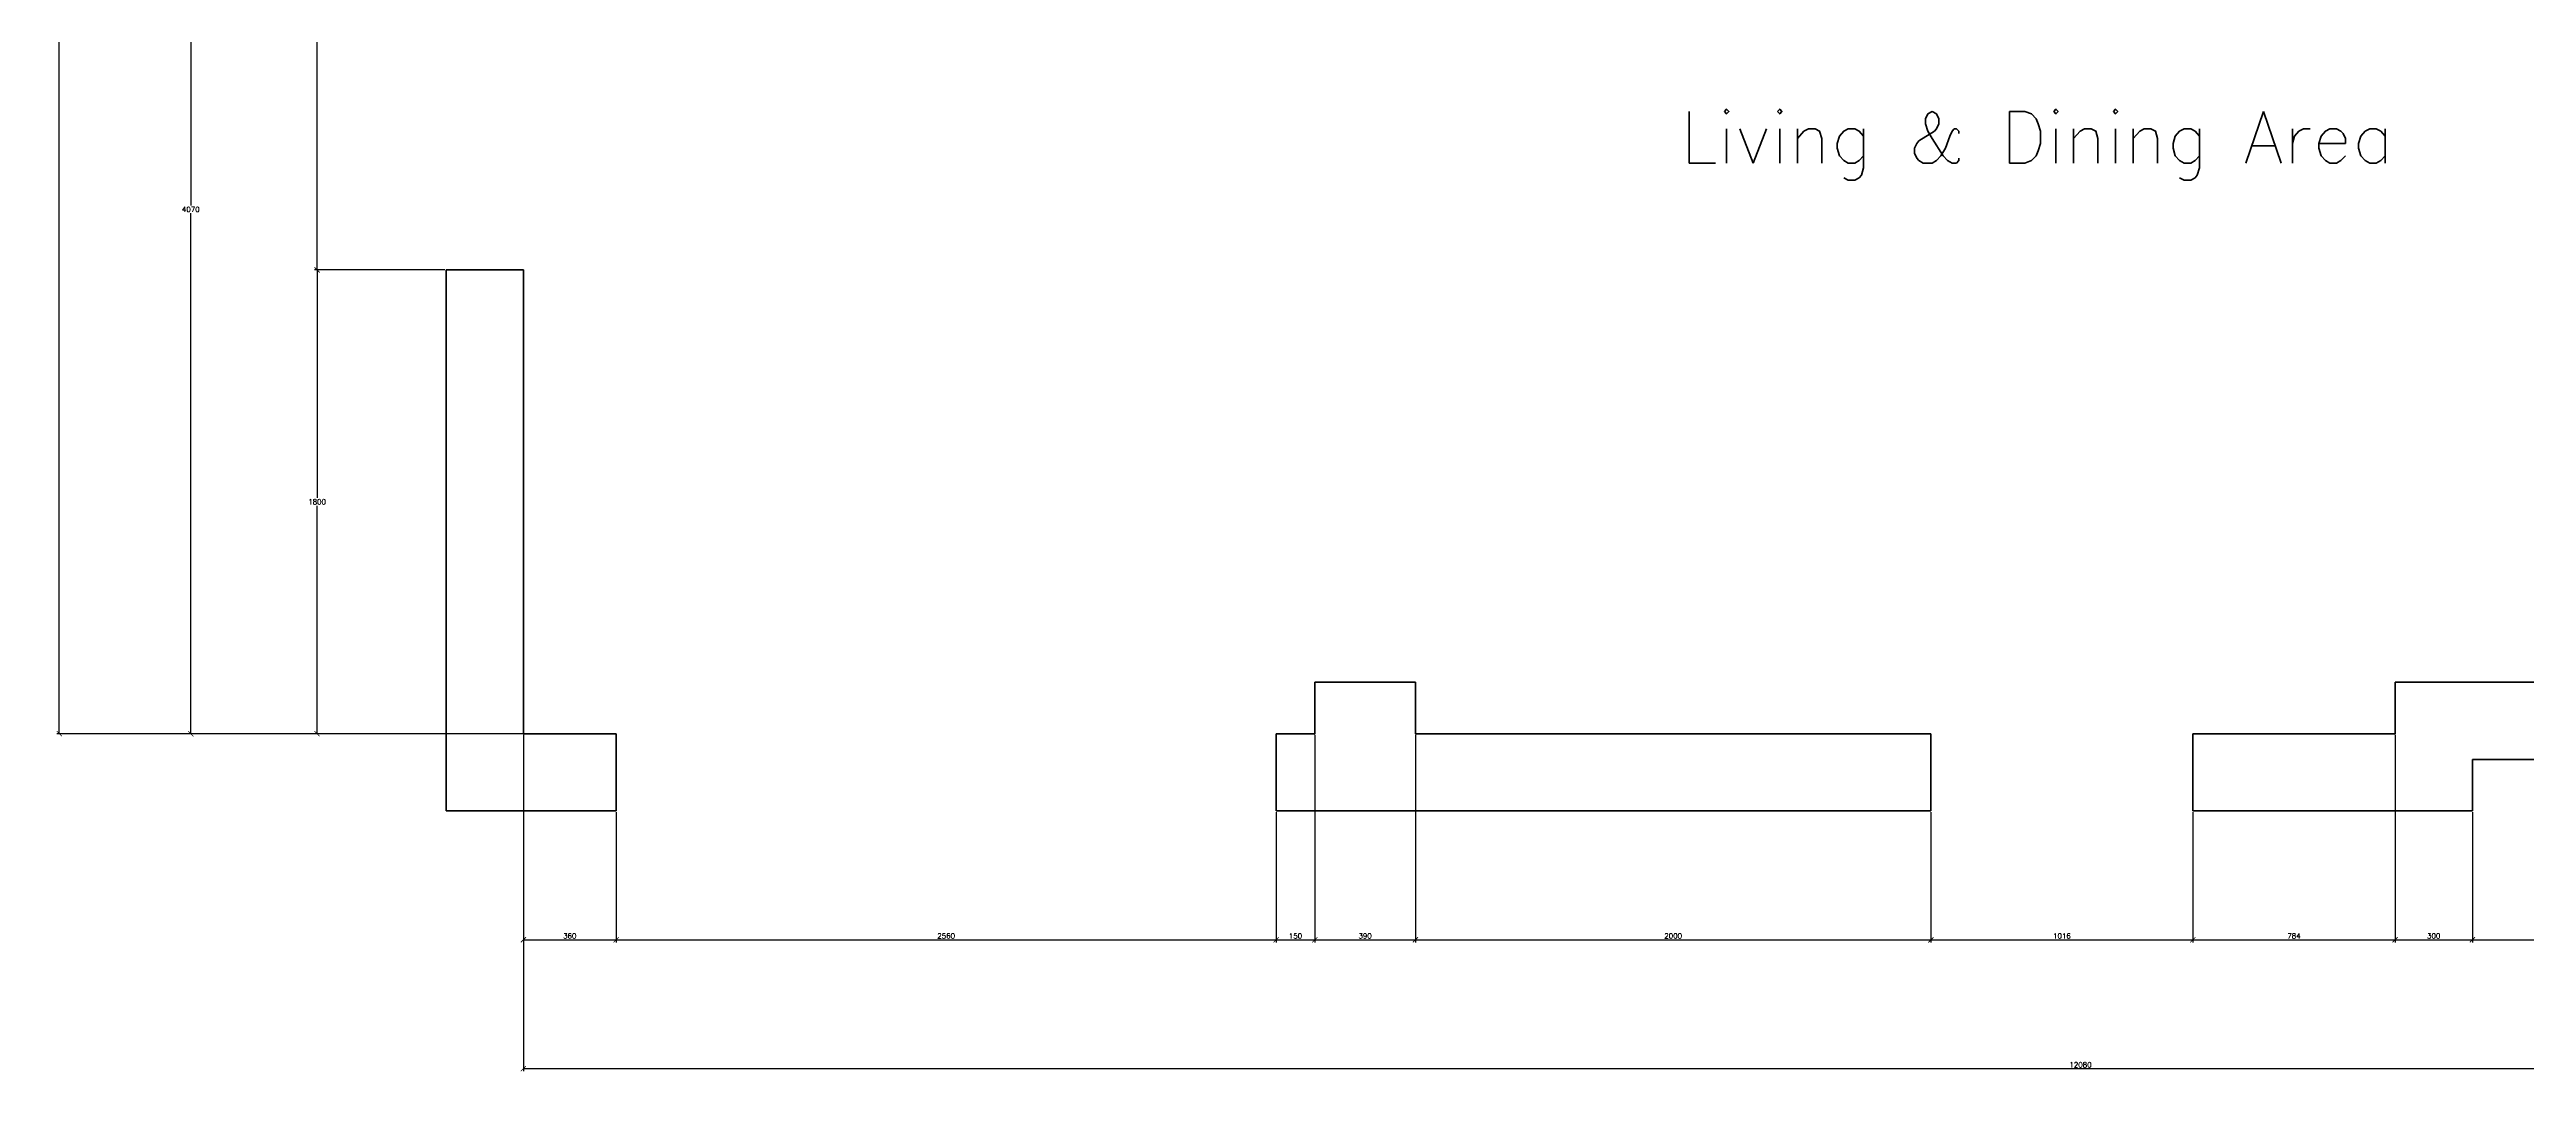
# Model space of a CAD drawing. Header units: millimetres. Extents: x -13274 to 77127, y -114744 to 1151.
# Drawn here: x 56877 to 66485, y -114744 to -110777 of the extents above; entities that cross this region are included whole.
import ezdxf

# ---------------------------------------------------------------- set-up
doc = ezdxf.new("R2010")
doc.units = ezdxf.units.MM
doc.header["$LTSCALE"] = 5
doc.layers.add('Dimension', color=1, linetype='Continuous')
doc.layers.add('text', color=1, linetype='Continuous')
doc.layers.add('Wall', color=7, linetype='Continuous', lineweight=35)
doc.styles.add('Roman', font='romans')
doc.styles.get("Standard").update_dxf_attribs({"font": 'simplex.shx'})
doc.dimstyles.new('Kevin ISO-25', dxfattribs={"dimscale": 8, "dimtxt": 2.5, "dimasz": 2.5, "dimexe": 1.25, "dimexo": 0.625, "dimtad": 1, "dimtih": 1, "dimtoh": 1, "dimdsep": 46, "dimtxsty": 'Standard', "dimblk": 'ARCHTICK', "dimcen": 2.5, "dimadec": 0, "dimazin": 0, "dimtfac": 1, "dimtix": 1, "dimtmove": 0, "dimatfit": 3, "dimfxl": 1, "dimarcsym": 0})

# ---------------------------------------------------------------- blocks, each defined once
blk = doc.blocks.new('_ArchTick')
at = {"color": 0, "linetype": 'ByBlock', "const_width": 0.15}
blk.add_lwpolyline([(-0.5, -0.5), (0.5, 0.5)], dxfattribs=at)
blk = doc.blocks.new('*D56')
at = {"layer": 'Defpoints', "color": 0, "transparency": 16777216}
for p in [(58715.2, -96352.8), (56915.2, -113432.8), (58715.2, -113432.8)]:
    blk.add_point(p, dxfattribs=at)
at = {"layer": 'Dimension', "color": 0, "lineweight": -2, "transparency": 16777216}
for p, q in [((58710.2, -96352.8), (56905.2, -96352.8)), ((56915.2, -96352.8), (56915.2, -104877.8)), ((56915.2, -113432.8), (56915.2, -104907.8)), ((58710.2, -113432.8), (56905.2, -113432.8))]:
    blk.add_line(p, q, dxfattribs=at)
at = {"layer": 'Dimension', "color": 0, "lineweight": -2, "transparency": 16777216, "xscale": 20, "yscale": 20, "zscale": 20}
for p, rotation in [((56915.2, -96352.8), 90), ((56915.2, -113432.8), 270)]:
    blk.add_blockref('_ArchTick', p, dxfattribs=dict(at, rotation=rotation))
at = {"layer": 'Dimension', "color": 0, "transparency": 16777216, "insert": (56915.2, -104892.8), "char_height": 20, "attachment_point": 5}
blk.add_mtext('17080', dxfattribs=at)
blk = doc.blocks.new('*D76')
at = {"layer": 'Defpoints', "color": 0, "transparency": 16777216}
for p in [(58415.2, -109832.8), (57915.2, -111632.8), (58415.2, -111632.8)]:
    blk.add_point(p, dxfattribs=at)
at = {"layer": 'Dimension', "color": 0, "lineweight": -2, "transparency": 16777216}
for p, q in [((58410.2, -109832.8), (57905.2, -109832.8)), ((57915.2, -109832.8), (57915.2, -110717.8)), ((57915.2, -111632.8), (57915.2, -110747.8)), ((58410.2, -111632.8), (57905.2, -111632.8))]:
    blk.add_line(p, q, dxfattribs=at)
at = {"layer": 'Dimension', "color": 0, "lineweight": -2, "transparency": 16777216, "xscale": 20, "yscale": 20, "zscale": 20}
for p, rotation in [((57915.2, -109832.8), 90), ((57915.2, -111632.8), 270)]:
    blk.add_blockref('_ArchTick', p, dxfattribs=dict(at, rotation=rotation))
at = {"layer": 'Dimension', "color": 0, "transparency": 16777216, "insert": (57915.2, -110732.8), "char_height": 20, "attachment_point": 5}
blk.add_mtext('1800', dxfattribs=at)
blk = doc.blocks.new('*D77')
at = {"layer": 'Defpoints', "color": 0, "transparency": 16777216}
for p in [(58415.2, -111632.8), (57915.2, -113432.8), (58715.2, -113432.8)]:
    blk.add_point(p, dxfattribs=at)
at = {"layer": 'Dimension', "color": 0, "lineweight": -2, "transparency": 16777216}
for p, q in [((58410.2, -111632.8), (57905.2, -111632.8)), ((57915.2, -111632.8), (57915.2, -112517.8)), ((57915.2, -113432.8), (57915.2, -112547.8)), ((58710.2, -113432.8), (57905.2, -113432.8))]:
    blk.add_line(p, q, dxfattribs=at)
at = {"layer": 'Dimension', "color": 0, "lineweight": -2, "transparency": 16777216, "xscale": 20, "yscale": 20, "zscale": 20}
for p, rotation in [((57915.2, -111632.8), 90), ((57915.2, -113432.8), 270)]:
    blk.add_blockref('_ArchTick', p, dxfattribs=dict(at, rotation=rotation))
at = {"layer": 'Dimension', "color": 0, "transparency": 16777216, "insert": (57915.2, -112532.8), "char_height": 20, "attachment_point": 5}
blk.add_mtext('1800', dxfattribs=at)
blk = doc.blocks.new('*D81')
at = {"layer": 'Defpoints', "color": 0, "transparency": 16777216}
for p in [(59075.2, -109362.8), (57425.3, -113432.8), (59075.2, -113432.8)]:
    blk.add_point(p, dxfattribs=at)
at = {"layer": 'Dimension', "color": 0, "lineweight": -2, "transparency": 16777216}
for p, q in [((59070.2, -109362.8), (57415.3, -109362.8)), ((57425.3, -109362.8), (57425.3, -111382.8)), ((57425.3, -113432.8), (57425.3, -111412.8)), ((59070.2, -113432.8), (57415.3, -113432.8))]:
    blk.add_line(p, q, dxfattribs=at)
at = {"layer": 'Dimension', "color": 0, "lineweight": -2, "transparency": 16777216, "xscale": 20, "yscale": 20, "zscale": 20}
for p, rotation in [((57425.3, -109362.8), 90), ((57425.3, -113432.8), 270)]:
    blk.add_blockref('_ArchTick', p, dxfattribs=dict(at, rotation=rotation))
at = {"layer": 'Dimension', "color": 0, "transparency": 16777216, "insert": (57425.3, -111397.8), "char_height": 20, "attachment_point": 5}
blk.add_mtext('4070', dxfattribs=at)
blk = doc.blocks.new('*D100')
at = {"layer": 'Defpoints', "color": 0, "transparency": 16777216}
for p in [(58715.2, -113432.8), (59075.2, -113732.8), (59075.2, -114232.8)]:
    blk.add_point(p, dxfattribs=at)
at = {"layer": 'Dimension', "color": 0, "lineweight": -2, "transparency": 16777216}
for p, q in [((58715.2, -113437.8), (58715.2, -114242.8)), ((59075.2, -113737.8), (59075.2, -114242.8)), ((58715.2, -114232.8), (59075.2, -114232.8))]:
    blk.add_line(p, q, dxfattribs=at)
at = {"layer": 'Dimension', "color": 0, "lineweight": -2, "transparency": 16777216, "xscale": 20, "yscale": 20, "zscale": 20, "rotation": 180}
blk.add_blockref('_ArchTick', (58715.2, -114232.8), dxfattribs=at)
at = {"layer": 'Dimension', "color": 0, "lineweight": -2, "transparency": 16777216, "xscale": 20, "yscale": 20, "zscale": 20}
blk.add_blockref('_ArchTick', (59075.2, -114232.8), dxfattribs=at)
at = {"layer": 'Dimension', "color": 0, "transparency": 16777216, "insert": (58895.2, -114217.8), "char_height": 20, "attachment_point": 5}
blk.add_mtext('360', dxfattribs=at)
blk = doc.blocks.new('*D101')
at = {"layer": 'Defpoints', "color": 0, "transparency": 16777216}
for p in [(59075.2, -113732.8), (61635.2, -113732.8), (61635.2, -114232.8)]:
    blk.add_point(p, dxfattribs=at)
at = {"layer": 'Dimension', "color": 0, "lineweight": -2, "transparency": 16777216}
for p, q in [((59075.2, -113737.8), (59075.2, -114242.8)), ((61635.2, -113737.8), (61635.2, -114242.8)), ((59075.2, -114232.8), (61635.2, -114232.8))]:
    blk.add_line(p, q, dxfattribs=at)
at = {"layer": 'Dimension', "color": 0, "lineweight": -2, "transparency": 16777216, "xscale": 20, "yscale": 20, "zscale": 20, "rotation": 180}
blk.add_blockref('_ArchTick', (59075.2, -114232.8), dxfattribs=at)
at = {"layer": 'Dimension', "color": 0, "lineweight": -2, "transparency": 16777216, "xscale": 20, "yscale": 20, "zscale": 20}
blk.add_blockref('_ArchTick', (61635.2, -114232.8), dxfattribs=at)
at = {"layer": 'Dimension', "color": 0, "transparency": 16777216, "insert": (60355.2, -114217.8), "char_height": 20, "attachment_point": 5}
blk.add_mtext('2560', dxfattribs=at)
blk = doc.blocks.new('*D102')
at = {"layer": 'Defpoints', "color": 0, "transparency": 16777216}
for p in [(61785.2, -113432.8), (61635.2, -113732.8), (61785.2, -114232.8)]:
    blk.add_point(p, dxfattribs=at)
at = {"layer": 'Dimension', "color": 0, "lineweight": -2, "transparency": 16777216}
for p, q in [((61785.2, -113437.8), (61785.2, -114242.8)), ((61635.2, -113737.8), (61635.2, -114242.8)), ((61635.2, -114232.8), (61785.2, -114232.8))]:
    blk.add_line(p, q, dxfattribs=at)
at = {"layer": 'Dimension', "color": 0, "lineweight": -2, "transparency": 16777216, "xscale": 20, "yscale": 20, "zscale": 20, "rotation": 180}
blk.add_blockref('_ArchTick', (61635.2, -114232.8), dxfattribs=at)
at = {"layer": 'Dimension', "color": 0, "lineweight": -2, "transparency": 16777216, "xscale": 20, "yscale": 20, "zscale": 20}
blk.add_blockref('_ArchTick', (61785.2, -114232.8), dxfattribs=at)
at = {"layer": 'Dimension', "color": 0, "transparency": 16777216, "insert": (61710.2, -114217.8), "char_height": 20, "attachment_point": 5}
blk.add_mtext('150', dxfattribs=at)
blk = doc.blocks.new('*D103')
at = {"layer": 'Defpoints', "color": 0, "transparency": 16777216}
for p in [(61785.2, -113432.8), (62175.2, -113432.8), (62175.2, -114232.8)]:
    blk.add_point(p, dxfattribs=at)
at = {"layer": 'Dimension', "color": 0, "lineweight": -2, "transparency": 16777216}
for p, q in [((61785.2, -113437.8), (61785.2, -114242.8)), ((62175.2, -113437.8), (62175.2, -114242.8)), ((61785.2, -114232.8), (62175.2, -114232.8))]:
    blk.add_line(p, q, dxfattribs=at)
at = {"layer": 'Dimension', "color": 0, "lineweight": -2, "transparency": 16777216, "xscale": 20, "yscale": 20, "zscale": 20, "rotation": 180}
blk.add_blockref('_ArchTick', (61785.2, -114232.8), dxfattribs=at)
at = {"layer": 'Dimension', "color": 0, "lineweight": -2, "transparency": 16777216, "xscale": 20, "yscale": 20, "zscale": 20}
blk.add_blockref('_ArchTick', (62175.2, -114232.8), dxfattribs=at)
at = {"layer": 'Dimension', "color": 0, "transparency": 16777216, "insert": (61980.2, -114217.8), "char_height": 20, "attachment_point": 5}
blk.add_mtext('390', dxfattribs=at)
blk = doc.blocks.new('*D104')
at = {"layer": 'Defpoints', "color": 0, "transparency": 16777216}
for p in [(62175.2, -113432.8), (64175.2, -113732.8), (64175.2, -114232.8)]:
    blk.add_point(p, dxfattribs=at)
at = {"layer": 'Dimension', "color": 0, "lineweight": -2, "transparency": 16777216}
for p, q in [((62175.2, -113437.8), (62175.2, -114242.8)), ((64175.2, -113737.8), (64175.2, -114242.8)), ((62175.2, -114232.8), (64175.2, -114232.8))]:
    blk.add_line(p, q, dxfattribs=at)
at = {"layer": 'Dimension', "color": 0, "lineweight": -2, "transparency": 16777216, "xscale": 20, "yscale": 20, "zscale": 20, "rotation": 180}
blk.add_blockref('_ArchTick', (62175.2, -114232.8), dxfattribs=at)
at = {"layer": 'Dimension', "color": 0, "lineweight": -2, "transparency": 16777216, "xscale": 20, "yscale": 20, "zscale": 20}
blk.add_blockref('_ArchTick', (64175.2, -114232.8), dxfattribs=at)
at = {"layer": 'Dimension', "color": 0, "transparency": 16777216, "insert": (63175.2, -114217.8), "char_height": 20, "attachment_point": 5}
blk.add_mtext('2000', dxfattribs=at)
blk = doc.blocks.new('*D105')
at = {"layer": 'Defpoints', "color": 0, "transparency": 16777216}
for p in [(64175.2, -113732.8), (65191.2, -113732.8), (65191.2, -114232.8)]:
    blk.add_point(p, dxfattribs=at)
at = {"layer": 'Dimension', "color": 0, "lineweight": -2, "transparency": 16777216}
for p, q in [((64175.2, -113737.8), (64175.2, -114242.8)), ((65191.2, -113737.8), (65191.2, -114242.8)), ((64175.2, -114232.8), (65191.2, -114232.8))]:
    blk.add_line(p, q, dxfattribs=at)
at = {"layer": 'Dimension', "color": 0, "lineweight": -2, "transparency": 16777216, "xscale": 20, "yscale": 20, "zscale": 20, "rotation": 180}
blk.add_blockref('_ArchTick', (64175.2, -114232.8), dxfattribs=at)
at = {"layer": 'Dimension', "color": 0, "lineweight": -2, "transparency": 16777216, "xscale": 20, "yscale": 20, "zscale": 20}
blk.add_blockref('_ArchTick', (65191.2, -114232.8), dxfattribs=at)
at = {"layer": 'Dimension', "color": 0, "transparency": 16777216, "insert": (64683.2, -114217.8), "char_height": 20, "attachment_point": 5}
blk.add_mtext('1016', dxfattribs=at)
blk = doc.blocks.new('*D106')
at = {"layer": 'Defpoints', "color": 0, "transparency": 16777216}
for p in [(65975.2, -113432.8), (65191.2, -113732.8), (65975.2, -114232.8)]:
    blk.add_point(p, dxfattribs=at)
at = {"layer": 'Dimension', "color": 0, "lineweight": -2, "transparency": 16777216}
for p, q in [((65975.2, -113437.8), (65975.2, -114242.8)), ((65191.2, -113737.8), (65191.2, -114242.8)), ((65191.2, -114232.8), (65975.2, -114232.8))]:
    blk.add_line(p, q, dxfattribs=at)
at = {"layer": 'Dimension', "color": 0, "lineweight": -2, "transparency": 16777216, "xscale": 20, "yscale": 20, "zscale": 20, "rotation": 180}
blk.add_blockref('_ArchTick', (65191.2, -114232.8), dxfattribs=at)
at = {"layer": 'Dimension', "color": 0, "lineweight": -2, "transparency": 16777216, "xscale": 20, "yscale": 20, "zscale": 20}
blk.add_blockref('_ArchTick', (65975.2, -114232.8), dxfattribs=at)
at = {"layer": 'Dimension', "color": 0, "transparency": 16777216, "insert": (65583.2, -114217.8), "char_height": 20, "attachment_point": 5}
blk.add_mtext('784', dxfattribs=at)
blk = doc.blocks.new('*D107')
at = {"layer": 'Defpoints', "color": 0, "transparency": 16777216}
for p in [(65975.2, -113432.8), (66275.2, -113732.8), (66275.2, -114232.8)]:
    blk.add_point(p, dxfattribs=at)
at = {"layer": 'Dimension', "color": 0, "lineweight": -2, "transparency": 16777216}
for p, q in [((65975.2, -113437.8), (65975.2, -114242.8)), ((66275.2, -113737.8), (66275.2, -114242.8)), ((65975.2, -114232.8), (66275.2, -114232.8))]:
    blk.add_line(p, q, dxfattribs=at)
at = {"layer": 'Dimension', "color": 0, "lineweight": -2, "transparency": 16777216, "xscale": 20, "yscale": 20, "zscale": 20, "rotation": 180}
blk.add_blockref('_ArchTick', (65975.2, -114232.8), dxfattribs=at)
at = {"layer": 'Dimension', "color": 0, "lineweight": -2, "transparency": 16777216, "xscale": 20, "yscale": 20, "zscale": 20}
blk.add_blockref('_ArchTick', (66275.2, -114232.8), dxfattribs=at)
at = {"layer": 'Dimension', "color": 0, "transparency": 16777216, "insert": (66125.2, -114217.8), "char_height": 20, "attachment_point": 5}
blk.add_mtext('300', dxfattribs=at)
blk = doc.blocks.new('*D108')
at = {"layer": 'Defpoints', "color": 0, "transparency": 16777216}
for p in [(66275.2, -113732.8), (70795.2, -113832.8), (70795.2, -114232.8)]:
    blk.add_point(p, dxfattribs=at)
at = {"layer": 'Dimension', "color": 0, "lineweight": -2, "transparency": 16777216}
for p, q in [((66275.2, -113737.8), (66275.2, -114242.8)), ((70795.2, -113837.8), (70795.2, -114242.8)), ((66275.2, -114232.8), (70795.2, -114232.8))]:
    blk.add_line(p, q, dxfattribs=at)
at = {"layer": 'Dimension', "color": 0, "lineweight": -2, "transparency": 16777216, "xscale": 20, "yscale": 20, "zscale": 20, "rotation": 180}
blk.add_blockref('_ArchTick', (66275.2, -114232.8), dxfattribs=at)
at = {"layer": 'Dimension', "color": 0, "lineweight": -2, "transparency": 16777216, "xscale": 20, "yscale": 20, "zscale": 20}
blk.add_blockref('_ArchTick', (70795.2, -114232.8), dxfattribs=at)
at = {"layer": 'Dimension', "color": 0, "transparency": 16777216, "insert": (68535.2, -114217.8), "char_height": 20, "attachment_point": 5}
blk.add_mtext('4520', dxfattribs=at)
blk = doc.blocks.new('*D109')
at = {"layer": 'Defpoints', "color": 0, "transparency": 16777216}
for p in [(58715.2, -113432.8), (70795.2, -113832.8), (70795.2, -114732.8)]:
    blk.add_point(p, dxfattribs=at)
at = {"layer": 'Dimension', "color": 0, "lineweight": -2, "transparency": 16777216}
for p, q in [((58715.2, -113437.8), (58715.2, -114742.8)), ((70795.2, -113837.8), (70795.2, -114742.8)), ((58715.2, -114732.8), (70795.2, -114732.8))]:
    blk.add_line(p, q, dxfattribs=at)
at = {"layer": 'Dimension', "color": 0, "lineweight": -2, "transparency": 16777216, "xscale": 20, "yscale": 20, "zscale": 20, "rotation": 180}
blk.add_blockref('_ArchTick', (58715.2, -114732.8), dxfattribs=at)
at = {"layer": 'Dimension', "color": 0, "lineweight": -2, "transparency": 16777216, "xscale": 20, "yscale": 20, "zscale": 20}
blk.add_blockref('_ArchTick', (70795.2, -114732.8), dxfattribs=at)
at = {"layer": 'Dimension', "color": 0, "transparency": 16777216, "insert": (64755.2, -114717.8), "char_height": 20, "attachment_point": 5}
blk.add_mtext('12080', dxfattribs=at)

msp = doc.modelspace()

# ---------------------------------------------------------------- linework, layer by layer
at = {"layer": 'Wall'}
for p, q in [((58415.16, -113732.77), (58415.16, -111632.77)), ((58415.16, -111632.77), (58715.16, -111632.77)), ((58715.16, -111632.77), (58715.16, -113432.77)), ((61785.16, -113432.77), (61785.16, -113232.77)), ((61785.16, -113232.77), (62175.16, -113232.77)), ((62175.16, -113232.77), (62175.16, -113432.77)), ((65975.16, -113432.77), (65975.16, -113232.77)), ((65975.16, -113232.77), (70795.16, -113232.77)), ((58715.16, -113432.77), (59075.16, -113432.77)), ((59075.16, -113432.77), (59075.16, -113732.77)), ((61635.16, -113432.77), (61635.16, -113732.77)), ((61635.16, -113432.77), (61785.16, -113432.77)), ((62175.16, -113432.77), (64175.16, -113432.77)), ((62715.16, -113432.77), (62715.16, -113432.77)), ((64175.16, -113432.77), (64175.16, -113732.77)), ((65191.16, -113432.77), (65191.16, -113732.77)), ((65191.16, -113432.77), (65975.16, -113432.77)), ((66275.16, -113532.77), (66275.16, -113732.77)), ((66275.16, -113532.77), (70795.16, -113532.77)), ((59075.16, -113732.77), (58415.16, -113732.77)), ((64175.16, -113732.77), (61635.16, -113732.77)), ((65191.16, -113732.77), (65975.16, -113732.77)), ((65975.16, -113732.77), (66275.16, -113732.77))]:
    msp.add_line(p, q, dxfattribs=at)

# ---------------------------------------------------------------- texts
at = {"layer": 'text', "insert": (63202.642, -111017.942), "char_height": 200, "attachment_point": 1, "style": 'Roman'}
msp.add_mtext_dynamic_manual_height_columns('Living & Dining Area   ', width=5479.54502, gutter_width=50, heights=[0], dxfattribs=at)

# ---------------------------------------------------------------- dimensions: what is measured, and where the dimension line sits
at = {"layer": 'Dimension', "color": 1}
for base, p1, p2, picture, middle in [((56915.16, -113432.77), (58715.16, -96352.77), (58715.16, -113432.77), '*D56', (56915.16, -104892.77)), ((57425.271, -113432.77), (59075.16, -109362.77), (59075.16, -113432.77), '*D81', (57425.271, -111397.77)), ((57915.16, -111632.77), (58415.16, -109832.77), (58415.16, -111632.77), '*D76', (57915.16, -110732.77)), ((57915.16, -113432.77), (58415.16, -111632.77), (58715.16, -113432.77), '*D77', (57915.16, -112532.77))]:
    dim = msp.add_linear_dim(base=base, p1=p1, p2=p2, angle=90, dimstyle='Kevin ISO-25', dxfattribs=at)
    dim.commit()
    dim.dimension.update_dxf_attribs({"geometry": picture, "text_midpoint": middle})
for base, p1, p2, picture, middle in [((59075.16, -114232.77), (58715.16, -113432.77), (59075.16, -113732.77), '*D100', (58895.16, -114217.77)), ((70795.16, -114732.77), (58715.16, -113432.77), (70795.16, -113832.77), '*D109', (64755.16, -114717.77)), ((61785.16, -114232.77), (61635.16, -113732.77), (61785.16, -113432.77), '*D102', (61710.16, -114217.77)), ((62175.16, -114232.77), (61785.16, -113432.77), (62175.16, -113432.77), '*D103', (61980.16, -114217.77)), ((64175.16, -114232.77), (62175.16, -113432.77), (64175.16, -113732.77), '*D104', (63175.16, -114217.77)), ((65975.16, -114232.77), (65191.16, -113732.77), (65975.16, -113432.77), '*D106', (65583.16, -114217.77)), ((66275.16, -114232.77), (65975.16, -113432.77), (66275.16, -113732.77), '*D107', (66125.16, -114217.77)), ((61635.16, -114232.77), (59075.16, -113732.77), (61635.16, -113732.77), '*D101', (60355.16, -114217.77)), ((65191.16, -114232.77), (64175.16, -113732.77), (65191.16, -113732.77), '*D105', (64683.16, -114217.77)), ((70795.16, -114232.77), (66275.16, -113732.77), (70795.16, -113832.77), '*D108', (68535.16, -114217.77))]:
    dim = msp.add_linear_dim(base=base, p1=p1, p2=p2, dimstyle='Kevin ISO-25', dxfattribs=at)
    dim.commit()
    dim.dimension.update_dxf_attribs({"geometry": picture, "text_midpoint": middle})

doc.saveas('drawing.dxf')
